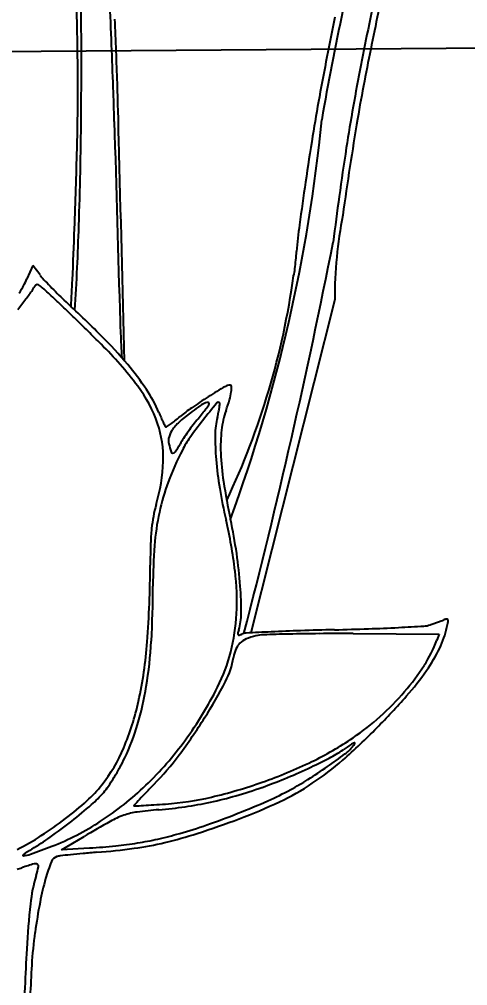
# Model space of a CAD drawing. Header units: millimetres. Extents: x 56222 to 3066687, y -650199 to -121287.
# Drawn here: x 141942.623 to 141944.865, y -185294.208 to -185289.378 of the extents above; entities that cross this region are included whole.
import ezdxf
from ezdxf import colors
from ezdxf.entities.mleader import LeaderData, LeaderLine
from ezdxf.math import Vec2, Vec3

# ---------------------------------------------------------------- set-up
doc = ezdxf.new("R2010")
doc.units = ezdxf.units.MM
doc.header["$MEASUREMENT"] = 0
doc.layers.add('$TD_AUDIT_GENERATED_(A0BDF17)', color=32, linetype='Continuous', lineweight=30)
doc.layers.add('Text', color=7, linetype='Continuous', lineweight=15)
doc.styles.add('style4', font='ARIALN.TTF')

msp = doc.modelspace()

# ---------------------------------------------------------------- linework, layer by layer
at = {"layer": '$TD_AUDIT_GENERATED_(A0BDF17)', "linetype": 'Continuous', "lineweight": 25, "ltscale": 2}
for p, q in [((141942.6904, -185290.6088, 0.5173), (141942.6608, -185290.6756, 0.5173)), ((141942.7266, -185290.6558, 0.5173), (141942.6904, -185290.6088, 0.5173)), ((141944.1999, -185290.7788, 0.5173), (141943.7799, -185292.4448, 0.5173)), ((141944.2917, -185292.4486, 0.5173), (141944.7226, -185292.4508, 0.5173)), ((141944.7226, -185292.4508, 0.5173), (141944.7108, -185292.482, 0.5173)), ((141942.834, -185293.5293, 0.5173), (141942.9465, -185293.4627, 0.5173)), ((141942.9747, -185293.5202, 0.5173), (141942.834, -185293.5293, 0.5173))]:
    msp.add_line(p, q, dxfattribs=at)
for centre, radius, start, end in [((141823.402, -185291.9489, 0.5173), 119.5369, 1.208017, 1.469515), ((141958.4273, -185292.3253, 0.5173), 14.3561, 166.5994, 168.25292), ((141914.7161, -185289.5962, 0.5173), 28.2174, 359.44588, 0.64472), ((141898.2815, -185291.3175, 0.5173), 44.8398, 2.31721, 2.60369), ((141969.552, -185294.5871, 0.5173), 25.6756, 168.16647, 168.9984), ((141959.4899, -185292.573, 0.5173), 15.621, 168.15948, 169.64273), ((141957.4898, -185292.18, 0.5173), 13.5511, 167.87049, 170.22595), ((141913.1645, -185290.7076, 0.5173), 29.9657, 1.933, 2.54354), ((141959.0702, -185292.4589, 0.5173), 15.0127, 168.253, 169.85198), ((141928.1899, -185289.7393, 0.5173), 14.7257, 359.98557, 1.20802), ((141900.4595, -185291.2294, 0.5173), 42.6599, 2.02819, 2.31719), ((141924.8144, -185290.3144, 0.5173), 18.3091, 1.04994, 1.93298), ((141951.5494, -185291.0872, 0.5173), 7.3359, 168.99832, 170.49876), ((141932.2498, -185289.7403, 0.5173), 10.6658, 358.46834, 359.98551), ((141926.9717, -185290.2905, 0.5173), 16.1312, 1.4309, 2.02815), ((141953.5775, -185291.4924, 0.5173), 9.6106, 169.64277, 170.83703), ((141952.8597, -185291.3473, 0.5173), 8.7035, 169.85198, 171.23371), ((141918.9399, -185289.6371, 0.5173), 23.9935, 358.15489, 359.44586), ((142654.9016, -185269.7211, 0.5173), 712.0894, 181.6228535, 181.7035724), ((141936.0736, -185289.0868, 0.5173), 8.1006, 339.85769, 354.3843), ((141961.9273, -185292.8241, 0.5173), 17.8582, 170.49875, 171.27064), ((141961.126, -185292.71, 0.5173), 17.2567, 170.83708, 171.60759), ((141902.0347, -185288.9323, 0.5173), 40.8917, 357.90983, 358.46834), ((141960.1161, -185292.4663, 0.5173), 16.0457, 171.23361, 172.10771), ((141962.329, -185292.8858, 0.5173), 18.2646, 171.27067, 172.04049), ((141961.0115, -185292.6931, 0.5173), 17.141, 171.60756, 172.33041), ((141959.705, -185292.4093, 0.5173), 15.6306, 172.10767, 172.95221), ((141946.4293, -185290.7794, 0.5173), 2.2294, 169.0679, 179.9836), ((141913.3272, -185289.3445, 0.5173), 29.5916, 357.41323, 357.90987), ((141929.5384, -185289.9785, 0.5173), 13.3894, 356.34881, 358.15492), ((141946.7099, -185290.7672, 0.5173), 2.7103, 172.3304, 175.1551), ((141910.6068, -185283.8589, 0.5173), 34.2343, 345.47074, 348.82882), ((141939.1492, -185290.1264, 0.5173), 4.8776, 354.1355, 355.1552), ((141943.8115, -185290.6052, 0.5173), 0.1907, 343.4489, 354.1355), ((141943.0176, -185290.4315, 0.5173), 0.3674, 217.6385, 222.3957), ((141940.1753, -185290.1344, 0.5173), 3.8549, 334.6911, 352.1706), ((141941.5052, -185290.0928, 0.5173), 1.2951, 329.6682, 331.6914), ((141942.2487, -185290.4933, 0.5173), 0.4506, 331.6913, 336.1379), ((141942.6473, -185290.6998, 0.5173), 0.0522, 323.2515, 339.0063), ((141942.7217, -185290.7283, 0.5173), 0.0275, 125.1096, 159.0064), ((141942.7127, -185290.7155, 0.5173), 0.0118, 61.5954, 125.1096), ((141942.6667, -185290.8005, 0.5173), 0.1084, 47.8106, 61.5953), ((141939.1164, -185294.7174, 0.5173), 5.395, 46.9789, 47.8106), ((141943.9925, -185289.5414, 0.5173), 1.6875, 222.3956, 223.9305), ((141944.1374, -185289.4018, 0.5173), 1.8887, 223.9304, 225.4579), ((141920.4767, -185289.6675, 0.5173), 22.4348, 357.0713, 357.41325), ((141938.0435, -185287.2621, 0.5173), 5.7979, 322.70099, 323.25149), ((141943.9591, -185289.583, 0.5173), 1.6345, 225.4579, 227.1603), ((141939.6979, -185288.5224, 0.5173), 3.718, 321.6846, 322.701), ((141940.3859, -185293.357, 0.5173), 3.5342, 46.0691, 46.979), ((141930.7568, -185303.3523, 0.5173), 17.4131, 45.79019, 46.06911), ((141938.297, -185295.689, 0.5173), 6.6927, 44.965, 47.16028), ((141929.318, -185304.8313, 0.5173), 19.4765, 45.51104, 45.79019), ((141949.7663, -185290.6557, 0.5173), 6.6435, 182.02515, 183.01498), ((141930.8669, -185303.2546, 0.5173), 17.2663, 45.2055, 45.511), ((141941.3899, -185292.5999, 0.5173), 2.3213, 40.1288, 44.965), ((141941.6558, -185292.388, 0.5173), 1.9534, 37.0429, 45.2055), ((141976.6187, -185289.2413, 0.5173), 33.5332, 183.01503, 183.12532), ((141942.0807, -185292.0176, 0.5173), 1.4179, 33.8359, 40.1288), ((141943.6769, -185291.2517, 0.5173), 0.0458, 90, 121.2603), ((141943.6769, -185291.2135, 0.5173), 0.00769, 1.6142, 90), ((141942.6788, -185291.6159, 0.5173), 0.6719, 18.9493, 37.043), ((141942.6743, -185291.6197, 0.5173), 0.7033, 23.2023, 33.8359), ((141946.583, -185296.0388, 0.5173), 5.646, 121.2603, 122.2786), ((141943.3704, -185291.1907, 0.5173), 0.3163, 343.6508, 351.0447), ((141943.5399, -185291.2174, 0.5173), 0.1448, 351.0447, 1.6142), ((141944.989, -185293.5153, 0.5173), 2.6613, 122.2786, 124.4176), ((141943.6252, -185291.4504, 0.5173), 0.1714, 114.7651, 124.3545), ((141948.7403, -185295.4827, 0.5173), 6.6217, 140.77851, 141.75024), ((141943.5642, -185291.3182, 0.5173), 0.0259, 84.4201, 114.765), ((141943.5661, -185291.2988, 0.5173), 0.0064, 359.9999, 84.4201), ((141943.563, -185291.2988, 0.5173), 0.00958, 324.478, 360), ((141943.6176, -185291.3015, 0.5173), 0.0093, 45, 140.7785), ((141943.1431, -185291.2473, 0.5173), 0.4856, 351.5674, 353.7854), ((141943.6199, -185291.2992, 0.5173), 0.00599, 353.7855, 45), ((141942.669, -185290.9849, 0.5173), 1.0472, 340.6199, 343.6509), ((141945.129, -185290.5674, 0.5173), 1.9675, 203.2024, 204.0261), ((141943.9935, -185292.0289, 0.5173), 0.8565, 126.2761, 131.3798), ((141943.9096, -185291.9399, 0.5173), 0.7515, 124.4176, 129.8998), ((141944.3888, -185292.5674, 0.5173), 1.5245, 124.3545, 126.2761), ((141942.4132, -185290.4507, 0.5173), 1.4389, 320.0623, 321.4136), ((141942.8775, -185290.8211, 0.5173), 0.845, 321.4136, 323.4267), ((141942.4642, -185290.5144, 0.5173), 1.3596, 323.4268, 324.478), ((141942.9698, -185291.2046, 0.5173), 0.6638, 345.8666, 348.1393), ((141943.2442, -185291.2622, 0.5173), 0.3834, 348.1393, 351.5674), ((141944.0864, -185291.4835, 0.5173), 0.4553, 160.6199, 173.3973), ((141942.8167, -185291.5686, 0.5173), 0.526, 357.95, 18.9493), ((141944.4272, -185290.8803, 0.5173), 1.1991, 204.0261, 205.2197), ((141945.0649, -185290.5799, 0.5173), 1.904, 205.2197, 205.8546), ((141943.0639, -185290.954, 0.5173), 0.547, 305.0672, 308.0695), ((141943.5915, -185291.5725, 0.5173), 0.2483, 131.3798, 144.2105), ((141942.7477, -185290.5502, 0.5173), 1.0599, 308.0695, 309.8998), ((141945.3362, -185292.7992, 0.5173), 2.2871, 141.7502, 144.4526), ((141944.1485, -185291.9035, 0.5173), 0.8242, 140.0623, 142.7281), ((141943.976, -185291.458, 0.5173), 0.3738, 165.8666, 179.5073), ((141943.3658, -185291.4033, 0.5173), 0.0159, 205.8548, 225.0001), ((141943.3569, -185291.4122, 0.5173), 0.00332, 224.9998, 303.5286), ((141942.8744, -185290.684, 0.5173), 0.8769, 303.5287, 305.0671), ((141943.4921, -185291.5009, 0.5173), 0.1258, 144.2105, 163.136), ((141944.4883, -185292.1649, 0.5173), 1.2529, 144.6011, 146.4922), ((141944.5431, -185292.2038, 0.5173), 1.3202, 142.728, 144.6011), ((141944.3663, -185291.5159, 0.5173), 0.737, 173.3974, 182.3042), ((141943.4359, -185291.4839, 0.5173), 0.0671, 163.1359, 193.4131), ((141943.8383, -185291.7345, 0.5173), 0.4734, 146.4922, 150.403), ((141943.8615, -185291.7454, 0.5173), 0.4746, 144.4526, 153.1269), ((141944.9417, -185291.4663, 0.5173), 1.3395, 179.5073, 184.7835), ((141944.8606, -185292.2517, 0.5173), 1.5947, 153.127, 159.4061), ((141943.9817, -185291.3537, 0.5173), 0.6281, 193.413, 197.1867), ((141943.3914, -185291.5363, 0.5173), 0.0103, 197.1867, 268.6706), ((141943.3915, -185291.5331, 0.5173), 0.0135, 268.6707, 327.5585), ((141942.6169, -185291.0408, 0.5173), 0.9313, 327.5586, 330.403), ((141942.4581, -185291.5557, 0.5173), 0.8848, 343.7255, 357.95), ((141945.3712, -185291.4303, 0.5173), 1.7705, 184.7835, 189.5159), ((141944.8495, -185291.4965, 0.5173), 1.2206, 182.3043, 189.0335), ((141947.3932, -185291.092, 0.5173), 3.7963, 189.0335, 191.9219), ((141944.3788, -185292.0707, 0.5173), 1.08, 159.4062, 167.8152), ((141946.1976, -185291.2918, 0.5173), 2.6085, 189.5159, 193.0556), ((141943.9322, -185291.9861, 0.5173), 0.6508, 163.7255, 169.0931), ((141943.9458, -185291.9887, 0.5173), 0.6646, 169.0931, 174.3764), ((141944.5289, -185292.1031, 0.5173), 1.2336, 167.8153, 175.5997), ((141941.2519, -185292.4387, 0.5173), 2.4684, 7.0946, 13.0557), ((141940.8207, -185292.4797, 0.5173), 2.9211, 8.4869, 11.9219), ((141944.3744, -185292.0309, 0.5173), 1.0954, 174.3764, 178.3113), ((141947.6838, -185292.1285, 0.5173), 4.4062, 178.3113, 179.7097), ((141945.9364, -185292.2114, 0.5173), 2.6452, 175.5998, 180), ((141941.5188, -185292.3755, 0.5173), 2.2153, 4.2605, 8.4869), ((141937.7406, -185292.0781, 0.5173), 5.5372, 355.7376, 359.7097), ((141942.4742, -185292.2865, 0.5173), 1.2367, 357.0972, 7.0947), ((141938.6426, -185292.2114, 0.5173), 4.6486, 356.6131, 359.9999), ((141941.9375, -185292.3443, 0.5173), 1.7954, 359.8921, 4.2605), ((141942.7511, -185292.3006, 0.5173), 0.9595, 345.5834, 357.0972), ((141943.4587, -185292.3472, 0.5173), 0.2743, 342.3912, 359.8921), ((141943.7628, -185277.6566, 0.5173), 14.7806, 272.93218, 273.42538), ((141944.6389, -185292.2929, 0.5173), 0.1181, 273.4254, 288.7381), ((141944.1843, -185290.9527, 0.5173), 1.5333, 288.7381, 289.453), ((141944.0035, -185290.4408, 0.5173), 2.0762, 289.453, 290.0225), ((141944.0629, -185290.6039, 0.5173), 1.9026, 290.0226, 290.5983), ((141944.5386, -185291.8697, 0.5173), 0.5504, 290.5982, 292.0478), ((141944.7739, -185292.4506, 0.5173), 0.0763, 100.8242, 112.048), ((141944.7605, -185292.3808, 0.5173), 0.00534, 23.0677, 100.8242), ((141944.0524, -185292.2637, 0.5173), 0.7251, 347.7919, 350.0697), ((141944.7492, -185292.3857, 0.5173), 0.0177, 350.0697, 23.0677), ((141943.7223, -185292.4498, 0.5173), 0.00746, 166.2232, 218.0812), ((141943.9837, -185292.5139, 0.5173), 0.2766, 162.3912, 166.2232), ((141943.7204, -185292.4513, 0.5173), 0.00499, 218.0813, 287.2306), ((141943.6795, -185292.3195, 0.5173), 0.143, 287.2307, 293.3585), ((141943.7598, -185292.5054, 0.5173), 0.0596, 92.9586, 113.3585), ((141945.0264, -185317.0123, 0.5173), 24.5991, 92.66448, 92.95852), ((141943.8724, -185292.7442, 0.5173), 0.2924, 103.25, 113.0171), ((141943.8503, -185292.6502, 0.5173), 0.1959, 91.858, 103.25), ((141944.257, -185305.1878, 0.5173), 12.7401, 91.28551, 91.85801), ((141944.3708, -185302.925, 0.5173), 10.4966, 91.86318, 92.6644), ((141944.1841, -185301.9403, 0.5173), 9.4918, 90.37084, 91.28551), ((141944.6289, -185310.8603, 0.5173), 18.4361, 91.33759, 91.86311), ((141944.2178, -185307.1462, 0.5173), 14.6977, 89.71162, 90.37075), ((141943.849, -185277.4594, 0.5173), 14.974, 271.33761, 271.98895), ((141944.0516, -185283.294, 0.5173), 9.1358, 271.98903, 272.93211), ((141944.3104, -185292.3195, 0.5173), 0.4611, 333.9975, 347.7919), ((141941.153, -185292.3324, 0.5173), 2.1153, 347.5904, 355.7376), ((141941.0865, -185292.356, 0.5173), 2.2004, 350.6874, 356.613), ((141943.7888, -185292.5606, 0.5173), 0.0898, 134.1147, 157.2339), ((141943.7988, -185292.5709, 0.5173), 0.1042, 113.0172, 134.1147), ((141944.0955, -185292.2493, 0.5173), 0.6578, 327.0544, 339.2892), ((141942.8248, -185292.3195, 0.5173), 0.8833, 333.3333, 345.5834), ((141943.8763, -185292.5973, 0.5173), 0.1847, 157.2338, 170.7094), ((141943.9802, -185292.1585, 0.5173), 0.8285, 325.1015, 333.9975), ((141943.301, -185292.5032, 0.5173), 0.3982, 332.3987, 350.7094), ((141943.6299, -185291.9476, 0.5173), 1.2126, 319.3139, 327.0543), ((141943.5111, -185291.8312, 0.5173), 1.4005, 318.4375, 325.1014), ((141941.2861, -185291.4498, 0.5173), 2.6719, 327.9087, 332.3988), ((141941.686, -185292.4543, 0.5173), 1.5929, 343.6404, 350.6874), ((141941.9199, -185291.8651, 0.5173), 1.896, 323.9735, 333.3332), ((141943.5198, -185291.8529, 0.5173), 1.3578, 311.9484, 319.3139), ((141941.9046, -185292.4978, 0.5173), 1.3457, 337.1654, 347.5904), ((141941.2743, -185289.8479, 0.5173), 4.3899, 315.5935, 318.4375), ((141941.2545, -185291.4299, 0.5173), 2.7092, 323.1362, 327.9087), ((141943.5648, -185291.903, 0.5173), 1.2905, 304.2965, 311.9484), ((141942.1528, -185292.5913, 0.5173), 1.1065, 334.3805, 343.6404), ((141942.2186, -185290.7729, 0.5173), 3.0681, 311.2296, 315.5935), ((141942.0795, -185291.9811, 0.5173), 1.6986, 313.8096, 323.9734), ((141943.3996, -185291.6608, 0.5173), 1.5837, 295.6432, 304.2965), ((141942.4139, -185292.7123, 0.5173), 0.7931, 321.6752, 337.1654), ((141943.8621, -185292.4702, 0.5173), 0.676, 297.2638, 304.1967), ((141945.9682, -185295.5695, 0.5173), 3.0711, 123.2677, 124.1968), ((141944.1162, -185292.8691, 0.5173), 0.2259, 306.726, 320.3098), ((141944.3193, -185293.0563, 0.5173), 0.0653, 108.4557, 123.2677), ((141944.1898, -185292.9301, 0.5173), 0.1303, 320.3098, 328.7924), ((141944.2994, -185292.9965, 0.5173), 0.00223, 328.7925, 108.4557), ((141942.2986, -185292.6613, 0.5173), 0.9447, 331.1405, 334.3805), ((141942.2295, -185292.1611, 0.5173), 1.4905, 315.6714, 323.1362), ((141943.0118, -185290.8531, 0.5173), 2.4797, 289.4587, 295.6431), ((141942.9131, -185290.6286, 0.5173), 2.7478, 294.8185, 297.2637), ((141943.3076, -185292.0155, 0.5173), 1.4157, 303.4489, 311.2297), ((141942.3972, -185290.565, 0.5173), 3.1006, 304.7239, 306.726), ((141942.0223, -185292.509, 0.5173), 1.2602, 328.53, 331.1406), ((141942.7969, -185290.3774, 0.5173), 3.0246, 292.3868, 294.8185), ((141942.5959, -185290.8516, 0.5173), 2.7519, 302.2961, 304.7239), ((141942.1172, -185292.5671, 0.5173), 1.149, 325.8817, 328.5301), ((141943.057, -185291.0088, 0.5173), 2.3418, 289.4408, 292.3868), ((141943.2903, -185291.9503, 0.5173), 1.4521, 298.3786, 302.2961), ((141942.5203, -185292.7964, 0.5173), 0.6575, 312.1193, 321.6753), ((141942.1741, -185292.0797, 0.5173), 1.562, 303.2016, 313.8096), ((141942.7888, -185293.0221, 0.5173), 0.3377, 319.291, 325.8817), ((141947.7071, -185297.5118, 0.5173), 6.1668, 135.67143, 136.19236), ((141943.0236, -185290.8865, 0.5173), 2.4442, 283.2408, 289.4587), ((141943.0508, -185290.9914, 0.5173), 2.3602, 286.1042, 289.4408), ((141943.2157, -185291.8122, 0.5173), 1.6091, 293.8235, 298.3786), ((141943.3512, -185292.0815, 0.5173), 1.3367, 295.3991, 303.4489), ((141942.597, -185292.8571, 0.5173), 0.5907, 310.925, 319.291), ((141955.6966, -185304.8796, 0.5173), 17.0345, 137.06899, 137.20788), ((141945.4765, -185295.3721, 0.5173), 3.0759, 136.1924, 137.069), ((141943.256, -185291.874, 0.5173), 1.4298, 273.9503, 283.2408), ((141943.1693, -185291.4018, 0.5173), 1.933, 282.2286, 286.1042), ((141941.8276, -185292.0302, 0.5173), 1.6904, 307.3983, 312.1193), ((141941.1556, -185291.1945, 0.5173), 2.7912, 308.281, 310.925), ((141943.1972, -185293.3082, 0.5173), 0.00117, 137.208, 239.36), ((141943.1991, -185293.305, 0.5173), 0.0048, 239.3596, 273.1316), ((141941.0928, -185254.8092, 0.5173), 38.5582, 273.1318, 273.19872), ((141943.4847, -185295.362, 0.5173), 2.0399, 94.5959, 97.689), ((141942.8952, -185287.061, 0.5173), 6.2561, 273.19867, 273.66346), ((141942.5335, -185281.4111, 0.5173), 11.9176, 273.66337, 273.95031), ((141943.1576, -185291.2926, 0.5173), 2.0426, 274.5958, 278.2881), ((141943.1821, -185291.4606, 0.5173), 1.8728, 278.288, 282.2286), ((141942.1983, -185289.508, 0.5173), 4.1279, 291.5693, 293.8235), ((141942.8604, -185291.0479, 0.5173), 2.4808, 290.3322, 295.3991), ((141941.7284, -185291.9005, 0.5173), 1.8537, 302.8083, 307.3982), ((141943.2989, -185293.785, 0.5173), 0.4551, 109.6882, 119.1774), ((141943.2554, -185293.6633, 0.5173), 0.3259, 97.689, 109.6883), ((141941.686, -185287.8784, 0.5173), 5.861, 288.16306, 290.33222), ((141942.1565, -185289.4023, 0.5173), 4.2416, 289.3213, 291.5692), ((141941.1425, -185291.1779, 0.5173), 2.8123, 305.5463, 308.2811), ((141942.3293, -185292.3169, 0.5173), 1.2786, 290.8755, 303.2017), ((141945.9962, -185298.6157, 0.5173), 5.9877, 119.17731, 120.61793), ((141942.8202, -185291.2953, 0.5173), 2.2356, 285.6909, 289.3213), ((141941.9607, -185292.2609, 0.5173), 1.4249, 297.2176, 302.8083), ((141942.0684, -185292.4738, 0.5173), 1.2196, 300.4403, 305.5464), ((141942.9582, -185291.9109, 0.5173), 1.6047, 279.1599, 282.8556), ((141942.8067, -185291.2473, 0.5173), 2.2855, 282.8556, 285.6909), ((141942.9017, -185291.584, 0.5173), 1.961, 283.2559, 288.1631), ((141939.389, -185284.6071, 0.5173), 9.5301, 290.19598, 290.87551), ((141942.7304, -185289.7682, 0.5173), 3.7599, 273.7251, 275.7233), ((141942.751, -185290.2869, 0.5173), 3.2653, 274.5663, 277.8409), ((141942.9237, -185291.6972, 0.5173), 1.8212, 275.7233, 279.1599), ((141942.9691, -185291.87, 0.5173), 1.6672, 277.8408, 283.2559), ((141942.6435, -185293.5566, 0.5173), 0.00341, 124.5868, 277.9423), ((141943.0575, -185294.157, 0.5173), 0.7327, 120.4402, 124.5869), ((141942.6206, -185293.3923, 0.5173), 0.1693, 277.9425, 290.196), ((141942.8226, -185293.6034, 0.5173), 0.042, 107.0396, 158.6992), ((141942.8374, -185293.6517, 0.5173), 0.0926, 96.6558, 107.0396), ((141943.4413, -185298.8265, 0.5173), 5.3025, 96.0867, 96.6558), ((141943.3123, -185297.6171, 0.5173), 4.0862, 95.2069, 96.0867), ((141943.5081, -185299.7659, 0.5173), 6.2439, 94.56644, 95.20677), ((141942.452, -185293.0657, 0.5173), 0.5828, 285.8976, 288.51), ((141943.2344, -185295.4026, 0.5173), 1.8816, 106.6099, 108.51), ((141942.7027, -185293.6201, 0.5173), 0.0215, 60.3438, 106.61), ((141942.11, -185293.4786, 0.5173), 0.6238, 343.2506, 347.4547), ((141942.7075, -185293.6116, 0.5173), 0.0117, 347.4547, 60.3438), ((141943.6974, -185293.9444, 0.5173), 0.981, 158.6991, 163.9545), ((141943.4573, -185293.8841, 0.5173), 0.7832, 163.2505, 173.8264), ((141944.0234, -185294.0382, 0.5173), 1.3202, 163.9545, 169.2021), ((141946.9929, -185294.2665, 0.5173), 4.3394, 173.8263, 176.804), ((141946.0267, -185294.4203, 0.5173), 3.3595, 169.2022, 171.8145), ((141944.5715, -185294.211, 0.5173), 1.8894, 171.8146, 176.7869), ((141959.0121, -185294.9377, 0.5173), 16.3773, 176.80395, 178.16024), ((141964.5873, -185295.3346, 0.5173), 21.9367, 176.78694, 177.61153)]:
    msp.add_arc(centre, radius, start, end, dxfattribs=at)
msp.add_arc((139718.9742, -185348.8314, 0.5173), 2224.9248, 1.4872203, 1.5157342)

# ---------------------------------------------------------------- leaders
at = {"layer": 'Text', "color": 1, "lineweight": 0, "ltscale": 20}
ml = msp.add_multileader_mtext('Standard', dxfattribs=at)
ml.set_content('CNC', color=1, style='style4')
ml.set_leader_properties()
ml.build(insert=Vec2(0, 0))
ml.multileader.update_dxf_attribs({"dogleg_length": 2.0246, "arrow_head_size": 2})
ctx = ml.context
ctx.base_point, ctx.char_height, ctx.arrow_head_size, ctx.landing_gap_size, ctx.plane_origin = Vec3(141950.7331, -185289.4932, 0.2586), 3, 2, 0.4, Vec3(141883.6976, -185289.4932, 0.2586)
notes = []
notes.append((ctx, [(0, (1, 1, 0), (141948.7085, -185289.4932, 0.2586), (1, 0), 2.0246, [(0, [(141936.1788, -185289.5845, 0.2586)], 0, [])])]))
ctx.mtext.insert = Vec3(141951.1331, -185287.9676, 0.2586)
for ctx, leaders in notes:
    for number, flags, end, landing, length, lines in leaders:
        leader = LeaderData()
        leader.index, (leader.has_last_leader_line, leader.has_dogleg_vector, leader.attachment_direction) = number, flags
        leader.last_leader_point, leader.dogleg_vector, leader.dogleg_length = Vec3(end), Vec3(landing), length
        for number, points, colour, breaks in lines:
            line = LeaderLine()
            line.index, line.vertices, line.color, line.breaks = number, Vec3.list(points), colors.encode_raw_color(colour), breaks
            leader.lines.append(line)
        ctx.leaders.append(leader)

doc.saveas('drawing.dxf')
